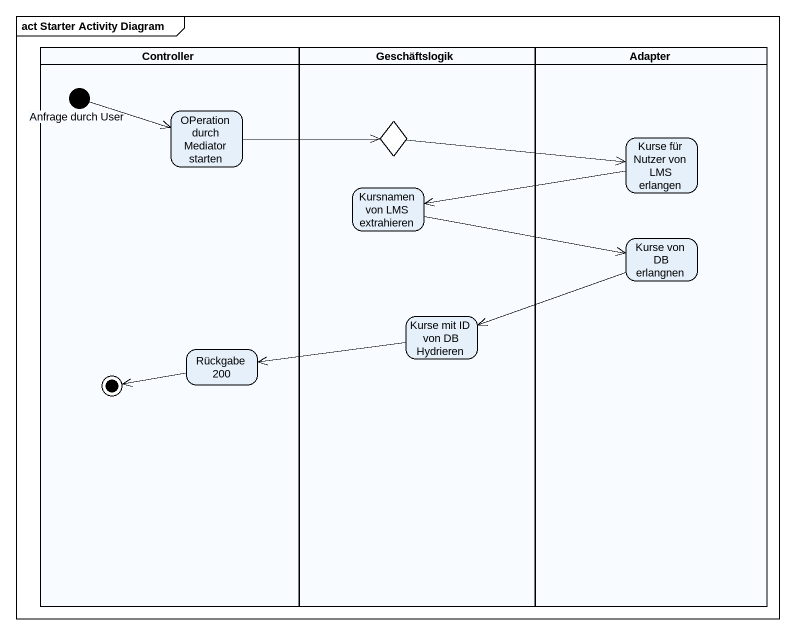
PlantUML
@startuml
mainframe act Starter Activity Diagram
hide empty description
state Controller <<partition>> {
  state "Anfrage durch User" as Anfrage_durch_User <<start>>
  state "OPeration durch Mediator starten" as OPeration_durch_Mediator
  state "Rückgabe 200" as Rückgabe_200
  Rückgabe_200 -left-> [*]
}
state Geschäftslogik <<partition>> {
  state choice1 <<choice>>
  state "Kursnamen von LMS extrahieren" as Kursnamen_von_LMS
  state "Kurse mit ID von DB Hydrieren" as Kurse_mit_ID_von_DB
}
state Adapter <<partition>> {
  state "Kurse für Nutzer von LMS erlangen" as Kurse_für_Nutzer_von_LMS
  state "Kurse von DB erlangnen" as Kurse_von_DB_erlangnen
}
Anfrage_durch_User -right-> OPeration_durch_Mediator
OPeration_durch_Mediator -right-> choice1
choice1 -right-> Kurse_für_Nutzer_von_LMS
Kurse_für_Nutzer_von_LMS -left-> Kursnamen_von_LMS
Kursnamen_von_LMS -right-> Kurse_von_DB_erlangnen
Kurse_von_DB_erlangnen -left-> Kurse_mit_ID_von_DB
Kurse_mit_ID_von_DB -left-> Rückgabe_200
@enduml
